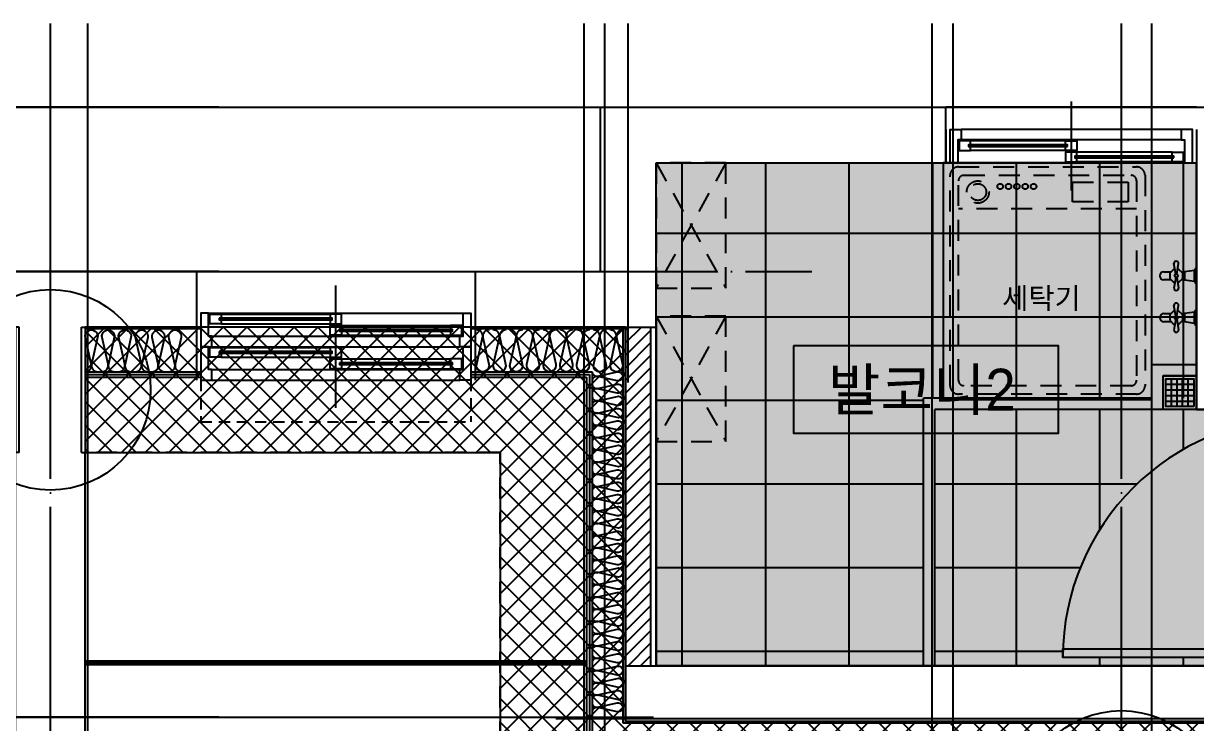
# Model space of a CAD drawing. Header units: millimetres. Extents: x -24416 to 92204, y -190080 to 23760.
# Drawn here: x 55285 to 59497, y -141260 to -138747 of the extents above; entities that cross this region are included whole.
import ezdxf
from ezdxf.enums import TextEntityAlignment as Align
from ezdxf.xclip import XClip

# ---------------------------------------------------------------- set-up
doc = ezdxf.new("R2010")
doc.units = ezdxf.units.MM
doc.header["$LTSCALE"] = 50
doc.header["$XCLIPFRAME"] = 0
for name, pattern in [('AUDIT_D_220706163347-0', [0]), ('CEN', [62, 60, -1, 0, -1]), ('H', [1.3, 0.8, -0.5]), ('HD', [2.5, 1.5, -1]), ('HID', [2.5, 1.5, -1]), ('HIDDEN', [2, 1, -1])]:
    doc.linetypes.add(name, pattern=pattern)
doc.layers.get('defpoints').update_dxf_attribs({"color": 139})
for name, color, linetype in [('A_HAT', 8, 'Continuous'), ('AA-단열-바닥-욕실', 30, 'Continuous'), ('ARDM', 7, 'Continuous'), ('CEN_CON', 1, 'CEN'), ('CEN_WALL', 12, 'CEN'), ('CONC', 2, 'Continuous'), ('dan1', 7, 'HID'), ('DOOR', 4, 'Continuous'), ('ELE3_CON', 7, 'Continuous'), ('ELE4', 4, 'Continuous'), ('ETC', 6, 'Continuous'), ('FIN', 6, 'Continuous'), ('FUR_가구', 8, 'HD'), ('FUR_가전', 8, 'HID'), ('HAT', 9, 'Continuous'), ('INS', 252, 'Continuous'), ('WAL', 3, 'Continuous'), ('WAL_DRY', 7, 'Continuous'), ('WIN', 4, 'Continuous'), ('바닥타일', 8, 'Continuous'), ('수전', 4, 'Continuous'), ('실명', 3, 'AUDIT_D_220706163347-0'), ('실명박스', 7, 'AUDIT_D_220706163347-0'), ('커튼박스', 6, 'Continuous'), ('확장', 8, 'HIDDEN')]:
    doc.layers.add(name, color=color, linetype=linetype)
for name, color, linetype, plot in [('AA-CEN', 1, 'CEN', False), ('Defpoint', 135, 'Continuous', False), ('MC', 135, 'Continuous', False), ('X - 단위세대$0$0_임시', 134, 'Continuous', False)]:
    doc.layers.add(name, color=color, linetype=linetype, plot=plot)
doc.styles.add('HAUD01', font='Dotum.ttf')
doc.styles.add('HAUD02', font='Dotum.ttf', dxfattribs={"width": 0.8})
doc.styles.add('맑은 고딕', font='malgun.ttf')

# ---------------------------------------------------------------- blocks, each defined once
blk = doc.blocks.new('A$Ca96da67e')
at = {"layer": 'FUR_가구'}
for p, q in [((250, 450), (0, 0)), ((0, 450), (250, 0))]:
    blk.add_line(p, q, dxfattribs=at)
blk.add_lwpolyline([(250, 0), (0, 0), (0, 450), (250, 450)], close=True, dxfattribs=at)
blk = doc.blocks.new('PD-900(140)')
at = {"layer": 'DOOR'}
for p, q in [((20, 140), (880, 140)), ((20, 110), (880, 110)), ((20, 30), (880, 30)), ((20, 0), (880, 0))]:
    blk.add_line(p, q, dxfattribs=at)
blk.add_lwpolyline([(20, 140), (20, 1000), (50, 1000), (50, 140), (20, 140)], dxfattribs=at)
for points in [[(45, 110), (20, 110), (20, 140), (0, 140), (0, 0), (20, 0), (20, 30), (45, 30)], [(855, 110), (880, 110), (880, 140), (900, 140), (900, 0), (880, 0), (880, 30), (855, 30)]]:
    blk.add_lwpolyline(points, close=True, dxfattribs=at)
blk.add_arc((20, 140), 860, 0, 90, dxfattribs=at)
at = {"layer": 'X - 단위세대$0$0_임시'}
for p, q in [((-10, 0), (-10, 140)), ((910, 0), (910, 140))]:
    blk.add_line(p, q, dxfattribs=at)
at = {"layer": 'X - 단위세대$0$0_임시', "style": 'HAUD02'}
blk.add_text('900(140)', height=20, dxfattribs=at).set_placement((479.3, 65.4), align=Align.MIDDLE)
blk = doc.blocks.new('WIN_900_단창2')
at = {"layer": 'Defpoint'}
for p, q in [((-15, 120), (-15, 0)), ((885, 120), (885, 0))]:
    blk.add_line(p, q, dxfattribs=at)
at = {"layer": 'WIN'}
blk.add_line((435, 220), (435, -100), dxfattribs=at)
at = {"layer": 'WIN', "color": 8}
for p, q in [((830, 120), (40, 120)), ((830, 82), (40, 82)), ((415, 79), (73, 79)), ((415, 44), (73, 44)), ((842, 0), (28, 0)), ((797, 38), (455, 38)), ((797, 3), (455, 3))]:
    blk.add_line(p, q, dxfattribs=at)
at = {"layer": 'WIN'}
for points in [[(40, 82), (28, 82), (28, 0), (0, 0), (0, 120), (40, 120), (40, 82)], [(830, 82), (842, 82), (842, 0), (870, 0), (870, 120), (830, 120), (830, 82)], [(73, 64.5), (73, 79), (33, 79), (33, 44), (73, 44), (73, 58.5)], [(422, 58.5), (422, 64.5), (66, 64.5), (66, 58.5), (422, 58.5)], [(415, 64.5), (415, 79), (455, 79), (455, 44), (415, 44), (415, 58.5)], [(455, 23.5), (455, 38), (415, 38), (415, 3), (455, 3), (455, 17.5)], [(804, 17.5), (804, 23.5), (448, 23.5), (448, 17.5), (804, 17.5)], [(797, 23.5), (797, 38), (837, 38), (837, 3), (797, 3), (797, 17.5)]]:
    blk.add_lwpolyline(points, dxfattribs=at)
blk = doc.blocks.new('WIN_이중창_1000')
at = {"layer": 'Defpoint'}
for p, q in [((-15, 240), (-15, 0)), ((985, 240), (985, 0))]:
    blk.add_line(p, q, dxfattribs=at)
at = {"layer": 'WIN'}
blk.add_line((485, -100), (485, 340), dxfattribs=at)
at = {"layer": 'WIN', "color": 8}
for p, q in [((942, 240), (28, 240)), ((897, 237), (505, 237)), ((465, 196), (73, 196)), ((897, 202), (505, 202)), ((930, 158), (40, 158)), ((465, 161), (73, 161)), ((930, 120), (40, 120)), ((897, 117), (505, 117)), ((465, 76), (73, 76)), ((897, 82), (505, 82)), ((930, 38), (40, 38)), ((930, 0), (40, 0)), ((465, 41), (73, 41))]:
    blk.add_line(p, q, dxfattribs=at)
at = {"layer": 'WIN'}
for points in [[(40, 158), (28, 158), (28, 240), (0, 240), (0, 120), (40, 120), (40, 158)], [(505, 216.5), (505, 202), (465, 202), (465, 237), (505, 237), (505, 222.5)], [(904, 222.5), (904, 216.5), (498, 216.5), (498, 222.5), (904, 222.5)], [(897, 216.5), (897, 202), (937, 202), (937, 237), (897, 237), (897, 222.5)], [(930, 158), (942, 158), (942, 240), (970, 240), (970, 120), (930, 120), (930, 158)], [(73, 175.5), (73, 161), (33, 161), (33, 196), (73, 196), (73, 181.5)], [(472, 181.5), (472, 175.5), (66, 175.5), (66, 181.5), (472, 181.5)], [(465, 175.5), (465, 161), (505, 161), (505, 196), (465, 196), (465, 181.5)], [(40, 38), (28, 38), (28, 120), (0, 120), (0, 0), (40, 0), (40, 38)], [(505, 96.5), (505, 82), (465, 82), (465, 117), (505, 117), (505, 102.5)], [(904, 102.5), (904, 96.5), (498, 96.5), (498, 102.5), (904, 102.5)], [(897, 96.5), (897, 82), (937, 82), (937, 117), (897, 117), (897, 102.5)], [(930, 38), (942, 38), (942, 120), (970, 120), (970, 0), (930, 0), (930, 38)], [(73, 55.5), (73, 41), (33, 41), (33, 76), (73, 76), (73, 61.5)], [(472, 61.5), (472, 55.5), (66, 55.5), (66, 61.5), (472, 61.5)], [(465, 55.5), (465, 41), (505, 41), (505, 76), (465, 76), (465, 61.5)]]:
    blk.add_lwpolyline(points, dxfattribs=at)
blk = doc.blocks.new('insul1')
blk.add_lwpolyline([(0, 0, 0.480617), (0.146, 0.183), (0.004, 0.817, -1.249969), (0.296, 0.817), (0.154, 0.183, 0.480617), (0.3, 0, 0.480617)], format="xyb")
blk = doc.blocks.new('세탁기-850')
at = {"layer": 'defpoints'}
blk.add_lwpolyline([(0, 0), (-750, 0), (-750, -850), (0, -850)], close=True, dxfattribs=at)
at = {"layer": 'FUR_가전'}
blk.add_line((-55, -165), (-695, -165), dxfattribs=at)
for points in [[(-695, -830, -0.414214), (-725, -800), (-725, -45, -0.414214), (-695, -15), (-55, -15, -0.414214), (-25, -45), (-25, -800, -0.414214), (-55, -830)], [(-695, -780), (-695, -65, -0.414214), (-675, -45), (-75, -45, -0.414214), (-55, -65), (-55, -780, -0.414214), (-75, -800), (-675, -800, -0.414214)]]:
    blk.add_lwpolyline(points, format="xyb", close=True, dxfattribs=at)
blk.add_lwpolyline([(-85, -140), (-285, -140), (-285, -70), (-85, -70)], close=True, dxfattribs=at)
for centre, radius in [((-625.1, -105), 40), ((-625.1, -105), 30), ((-545.1, -85), 10), ((-515.1, -85), 10), ((-485.1, -85), 10), ((-455.1, -85), 10), ((-425.1, -85), 10)]:
    blk.add_circle(centre, radius, dxfattribs=at)
at = {"layer": 'FUR_가전', "style": '맑은 고딕'}
blk.add_text('세탁기', height=75, rotation=0, dxfattribs=at).set_placement((-537.9, -523.5))
blk = doc.blocks.new('수전')
at = {"layer": '수전'}
for p, q in [((0, 0), (58.5, 0, 0)), ((29.2, -7), (9.3, -7)), ((9.9, -7), (14.9, -42.9)), ((49.2, -7), (29.2, -7)), ((43.6, -42.9), (48.6, -7)), ((23.4, -71.3), (-14.8, -64.6)), ((23.4, -74.6), (-14.8, -81.3)), ((19.7, -49.8), (6.1, -63.4)), ((6.1, -63.4), (6.1, -68.2)), ((6.1, -77.6), (6.1, -82.5)), ((6.1, -82.5), (19.7, -96)), ((14.9, -42.9), (29.2, -42.9)), ((38.8, -49.8), (19.7, -49.8)), ((29.2, -42.9), (43.6, -42.9)), ((35.1, -71.3), (73.3, -64.6)), ((35.1, -74.6), (73.3, -81.3)), ((52.3, -63.4), (38.8, -49.8)), ((38.8, -96), (52.3, -82.5)), ((52.3, -68.2), (52.3, -63.4)), ((52.3, -82.5), (52.3, -77.6)), ((14.5, -117.3), (14.5, -90.9)), ((19.7, -96), (38.8, -96)), ((44, -90.9), (44, -117.3))]:
    blk.add_line(p, q, dxfattribs=at)
blk.add_circle((29.2, -72.9), 5.91, dxfattribs=at)
for centre, radius, start, end in [((11.8, 6), 13.2, 207.1852, 259.412), ((46.7, 6), 13.2, 280.588, 332.8148), ((-14.8, -72.9), 8.37, 90, 270), ((-12.4, -49.9), 28.1, 351.511, 14.308), ((70.8, -49.9), 28.1, 165.692, 188.489), ((73.3, -72.9), 8.37, 270, 90), ((29.2, -117.3), 14.7, 180, 0)]:
    blk.add_arc(centre, radius, start, end, dxfattribs=at)
blk = doc.blocks.new('FD')
at = {"layer": '수전'}
for p, q in [((110, -30), (10, -30)), ((30, -110), (30, -10)), ((50, -110), (50, -10)), ((70, -110), (70, -10)), ((90, -110), (90, -10)), ((110, -50), (10, -50)), ((110, -70), (10, -70)), ((110, -90), (10, -90))]:
    blk.add_line(p, q, dxfattribs=at)
for points in [[(0, -120), (120, -120), (120, 0), (0, 0)], [(10, -110), (110, -110), (110, -10), (10, -10)]]:
    blk.add_lwpolyline(points, close=True, dxfattribs=at)
blk = doc.blocks.new('U-131A(확장)2', base_point=(284085.3, -82263.2))
at = {"layer": 'A_HAT'}
h = blk.add_hatch(dxfattribs=at)
h.set_pattern_fill('ANSI31', color=256, scale=10, style=0)
h.paths.add_polyline_path([(286545.3, -72718.2), (286455.3, -72718.2), (286455.3, -73933.2), (286545.3, -73933.2)])
at = {"layer": '바닥타일'}
h = blk.add_hatch(dxfattribs=at)
h.set_pattern_fill('_USER', color=256, scale=300, double=1, pattern_type=0)
h.set_pattern_definition([(0, (50, 0), (0, 300), []), (90, (50, 0), (-300, 2e-14), [])])
h.paths.add_polyline_path([(286565.3, -72128.2), (288505.3, -72128.2), (288505.3, -72973.2), (287525.3, -72973.2), (287525.3, -73933.2), (286565.3, -73933.2)])
edge = h.paths.add_edge_path()
edge.add_arc((288885.3, -73903.2), 860, 90, 180)
edge.add_line((288025.3, -73903.2), (288885.3, -73903.2))
edge.add_line((288885.3, -73903.2), (288885.3, -73933.2))
edge.add_line((288885.3, -73933.2), (287565.3, -73933.2))
edge.add_line((287565.3, -73933.2), (287565.3, -73013.2))
edge.add_line((287565.3, -73013.2), (288885.3, -73013.2))
edge.add_line((288885.3, -73013.2), (288885.3, -73043.2))
at = {"layer": 'CEN_CON'}
for p, q in [((284390.3, -82563.2), (284390.3, -71628.2)), ((286465.3, -72916.4), (286465.3, -71628.2)), ((288235.3, -82563.2), (288235.3, -71628.2)), ((283785.3, -71928.2), (293675.3, -71928.2)), ((283785.3, -72518.2), (287124.7, -72518.2)), ((286205.3, -74123.2), (289245.3, -74123.2))]:
    blk.add_line(p, q, dxfattribs=at)
at = {"layer": 'CEN_WALL'}
for p, q in [((286380.3, -71628.2), (286380.3, -76883.2)), ((287630.3, -71628.2), (287630.3, -75333.2)), ((283785.3, -74118.2), (286555.3, -74118.2))]:
    blk.add_line(p, q, dxfattribs=at)
at = {"layer": 'CONC'}
for p, q in [((286365.3, -71928.2), (287605.3, -71928.2)), ((286365.3, -72518.2), (286365.3, -71928.2)), ((287605.3, -72128.2), (287605.3, -71928.2)), ((286565.3, -72718.2), (286565.3, -72128.2)), ((286565.3, -72128.2), (287605.3, -72128.2)), ((284085.3, -72518.2), (284915.3, -72518.2)), ((284915.3, -72518.2), (284915.3, -72718.2)), ((285915.3, -72518.2), (286365.3, -72518.2)), ((285915.3, -72518.2), (285915.3, -72718.2)), ((284502.3, -72718.2), (284915.3, -72718.2)), ((284502.3, -73168.2), (284502.3, -72718.2)), ((285915.3, -72718.2), (286565.3, -72718.2)), ((284502.3, -73168.2), (284515.3, -73168.2)), ((284515.3, -80123.2), (284515.3, -73168.2)), ((286455.3, -73933.2), (288955.3, -73933.2)), ((286455.3, -73933.2), (286455.3, -74133.2)), ((286455.3, -74133.2), (288955.3, -74133.2))]:
    blk.add_line(p, q, dxfattribs=at)
at = {"layer": 'dan1'}
for p, q in [((286005.3, -73168.2), (284515.3, -73168.2)), ((286005.3, -74583.2), (286005.3, -73168.2))]:
    blk.add_line(p, q, dxfattribs=at)
at = {"layer": 'ELE3_CON'}
for p, q in [((288505.3, -71928.2), (287605.3, -71928.2)), ((284915.3, -72518.2), (285915.3, -72518.2))]:
    blk.add_line(p, q, dxfattribs=at)
at = {"layer": 'ELE4'}
for p, q in [((288345.3, -72973.2), (288345.3, -72853.2)), ((288505.3, -72853.2), (288345.3, -72853.2)), ((288385.3, -73013.2), (288385.3, -72893.2)), ((288505.3, -72893.2), (288385.3, -72893.2)), ((288345.3, -72973.2), (287525.3, -72973.2)), ((287525.3, -73933.2), (287525.3, -72973.2)), ((287565.3, -73933.2), (287565.3, -73013.2)), ((288385.3, -73013.2), (287565.3, -73013.2))]:
    blk.add_line(p, q, dxfattribs=at)
at = {"layer": 'FIN'}
for p, q in [((288505.3, -73013.2), (288505.3, -72128.2)), ((286565.3, -72718.2), (286565.3, -73933.2)), ((288965.3, -73013.2), (288505.3, -73013.2))]:
    blk.add_line(p, q, dxfattribs=at)
at = {"layer": 'INS'}
for p, q in [((284515.3, -72718.2), (284515.3, -73168.2)), ((284515.3, -72723.2), (284930.3, -72723.2)), ((285900.3, -72723.2), (286445.3, -72723.2)), ((286445.3, -72723.2), (286445.3, -74138.2)), ((284515.3, -72878.2), (284930.3, -72878.2)), ((285900.3, -72878.2), (286335.3, -72878.2)), ((286335.3, -72878.2), (286335.3, -74293.2)), ((286445.3, -74138.2), (288965.3, -74138.2))]:
    blk.add_line(p, q, dxfattribs=at)
at = {"layer": 'MC'}
for p, q in [((284525.3, -82563.2), (284525.3, -71628.2)), ((286305.3, -71628.2), (286305.3, -76883.2)), ((287555.3, -71628.2), (287555.3, -75333.2)), ((288345.3, -82563.2), (288345.3, -71628.2))]:
    blk.add_line(p, q, dxfattribs=at)
at = {"layer": 'WAL'}
for p, q in [((286455.3, -72718.2), (286455.3, -73933.2)), ((286545.3, -72718.2), (286545.3, -73933.2))]:
    blk.add_line(p, q, dxfattribs=at)
at = {"layer": 'WAL_DRY'}
for p, q in [((284515.3, -72888.2), (284930.3, -72888.2)), ((284515.3, -72898.2), (284930.3, -72898.2)), ((285900.3, -72888.2), (286325.3, -72888.2)), ((285900.3, -72898.2), (286315.3, -72898.2)), ((286315.3, -72898.2), (286315.3, -74293.2)), ((286325.3, -72888.2), (286325.3, -74293.2))]:
    blk.add_line(p, q, dxfattribs=at)
at = {"layer": '커튼박스', "linetype": 'H'}
for p, q in [((284930.3, -72908.2), (284930.3, -73058.2)), ((285900.3, -72908.2), (285900.3, -73058.2)), ((284930.3, -73058.2), (285900.3, -73058.2))]:
    blk.add_line(p, q, dxfattribs=at)
at = {"layer": '확장', "ltscale": 0.5, "const_width": 20, "flags": 128}
blk.add_lwpolyline([(284515.3, -73923.2), (286315.3, -73923.2)], dxfattribs=at)
blk.add_blockref('WIN_900_단창2', (287620.3, -72128.2))
at = {"layer": 'DOOR', "rotation": 90}
blk.add_blockref('PD-900(140)', (289025.3, -73923.2), dxfattribs=at)
at = {"layer": 'FUR_가구', "xscale": -1}
for p in [(286815.3, -72578.2), (286815.3, -73128.2)]:
    blk.add_blockref('A$Ca96da67e', p, dxfattribs=at)
at = {"layer": 'FUR_가전'}
blk.add_blockref('세탁기-850', (288345.3, -72128.2), dxfattribs=at)
at = {"layer": 'INS', "xscale": 150, "yscale": 150, "zscale": 150, "row_count": 1, "column_count": 6, "row_spacing": 0, "column_spacing": 60}
blk.add_blockref('insul1', (284515.3, -72878.2), dxfattribs=at)
at = {"layer": 'INS', "row_count": 1, "row_spacing": 0}
for p, xscale, yscale, zscale, rotation, column_count, column_spacing in [((286445.3, -72728.2), 150, 150, 150, 180, 9, 60), ((286335.3, -72878.2), 110, 110, 110, 270, 28, 44)]:
    blk.add_blockref('insul1', p, dxfattribs=dict(at, xscale=xscale, yscale=yscale, zscale=zscale, rotation=rotation, column_count=column_count, column_spacing=column_spacing))
at = {"layer": 'WIN', "xscale": -1}
blk.add_blockref('WIN_이중창_1000', (285900.3, -72908.2), dxfattribs=at)
at = {"layer": '수전', "rotation": 270}
for p in [(288505.3, -72504.7, 0), (288505.3, -72654.7, 0)]:
    blk.add_blockref('수전', p, dxfattribs=at)
at = {"layer": '수전', "xscale": -1}
blk.add_blockref('FD', (288505.3, -72893.2), dxfattribs=at)
blk = doc.blocks.new('A$C415C5DAF')
at = {"layer": '실명박스'}
blk.add_lwpolyline([(45563.9, -158281.9), (45563.9, -158594.4), (46516.4, -158594.4), (46516.4, -158281.9)], close=True, dxfattribs=at)
at = {"layer": '실명', "style": 'HAUD01'}
blk.add_text('발코니2', height=150, dxfattribs=at).set_placement((46025.4, -158437.1), align=Align.MIDDLE)
blk = doc.blocks.new('A$C1CAF0AFA')
at = {"layer": 'ETC'}
h = blk.add_hatch(dxfattribs=at)
h.set_pattern_fill('CROSS', color=256, scale=10, angle=45)
h.set_pattern_definition([(45, (110765.9, 5940), (7e-15, 89.802561), [31.75, -95.25]), (135, (110788.35, 5940), (-89.802561, 7e-15), [31.75, -95.25])])
h.paths.add_polyline_path([(57296.9, -172942.4), (59076.9, -172942.4), (59076.9, -171662.4), (57296.9, -171662.4)])
h.paths.add_polyline_path([(57166.9, -172942.4), (55506.9, -172942.4), (55506.9, -171652.4), (57166.9, -171652.4)])
h.paths.add_polyline_path([(57556.9, -163007.4), (59496.9, -163007.4), (59496.9, -163892.4), (59946.9, -163892.4), (59946.9, -164812.4), (57556.9, -164812.4)])
at = {"layer": 'HAT'}
h = blk.add_hatch(dxfattribs=at)
h.set_pattern_fill('_USER', color=5, scale=60, angle=45, double=1, pattern_type=0)
h.set_pattern_definition([(45, (0, 5940), (-42.426407, 42.426407), []), (135, (0, 5940), (-42.426407, -42.426407), [])])
h.paths.add_polyline_path([(69886.9, -166567.4), (69886.9, -166117.4), (67816.9, -166117.4), (67816.9, -165967.4), (66416.9, -165967.4), (66416.9, -166117.4), (63686.9, -166117.4), (63686.9, -163007.4), (59946.9, -163007.4), (59946.9, -165012.4), (57446.9, -165012.4), (57446.9, -163597.4), (55506.9, -163597.4), (55506.9, -164047.4), (56996.9, -164047.4), (56996.9, -165462.4), (59126.9, -165462.4), (59126.9, -165172.4), (59326.9, -165172.4), (59326.9, -165462.4), (60396.9, -165462.4), (60396.9, -163457.4), (63236.9, -163457.4), (63236.9, -166567.4), (63546.9, -166567.4), (63546.9, -166244.9), (63746.9, -166244.9), (63746.9, -166567.4)], flags=17)
h.paths.add_polyline_path([(66496.9, -168857.4), (70586.9, -168857.4), (70586.9, -172492.4), (80246.9, -172492.4), (80246.9, -164387.4), (79581.9, -164387.4), (79581.9, -163457.4), (76786.9, -163457.4), (76786.9, -166567.4), (76476.9, -166567.4), (76476.9, -166244.9), (76276.9, -166244.9), (76276.9, -166567.4), (70136.9, -166567.4), (70136.9, -166117.6), (76336.9, -166117.4), (76336.9, -163007.4), (80076.9, -163007.4), (80076.9, -163872.4), (80696.9, -163872.4), (80696.9, -172942.4), (70136.9, -172942.4), (70136.9, -169307.4), (66946.9, -169307.4), (66946.9, -172942.4), (59186.9, -172942.4), (59186.9, -171452.4), (55506.9, -171452.4), (55506.9, -171002.4), (59126.9, -171002.4), (59126.9, -171292.4), (59326.9, -171292.4), (59326.9, -171002.4), (59636.9, -171002.4), (59636.9, -172492.4), (66496.9, -172492.4)])
at = {"layer": 'AA-CEN', "color": 4}
blk.add_lwpolyline([(63686.9, -163007.4), (59946.9, -163007.4), (59946.9, -165012.4), (57446.9, -165012.4), (57446.9, -163597.4), (55506.9, -163597.4), (55506.9, -164047.4), (56996.9, -164047.4), (56996.9, -165462.4), (59126.9, -165462.4), (59126.9, -165172.4), (59326.9, -165172.4), (59326.9, -165462.4), (60396.9, -165462.4), (60396.9, -163457.4), (63236.9, -163457.4)], dxfattribs=at)
at = {"layer": 'AA-CEN'}
blk.add_lwpolyline([(57556.9, -163007.4), (59496.9, -163007.4), (59496.9, -163892.4), (59946.9, -163892.4), (59946.9, -164812.4), (57556.9, -164812.4), (57556.9, -163007.4)], dxfattribs=at)
blk = doc.blocks.new('A$C45F312F6')
at = {"layer": 'ARDM', "color": 3}
for centre in [(55381.9, -163822.4), (59226.9, -165333.7)]:
    blk.add_circle(centre, 360, dxfattribs=at)

msp = doc.modelspace()

# ---------------------------------------------------------------- block references
msp.add_blockref('A$C45F312F6', (0, 23760))
ref = msp.add_blockref('U-131A(확장)2', (55686.9, -149382.4), dxfattribs=dict(xscale=-1))
XClip(ref).set_block_clipping_path([(254525.3468844854, -82563.1562753955), (286041.4119379289, -68838.1562753955)])
ref = msp.add_blockref('U-131A(확장)2', (55076.9, -149382.4))
XClip(ref).set_block_clipping_path([(282739.2818310418, -82563.1562753955), (314255.3468844853, -68838.1562753955)])
at = {"layer": 'AA-단열-바닥-욕실'}
msp.add_blockref('A$C1CAF0AFA', (0, 23760), dxfattribs=at)
at = {"layer": '실명박스'}
msp.add_blockref('A$C415C5DAF', (12485.4, 18377.1), dxfattribs=at)

doc.saveas('drawing.dxf')
